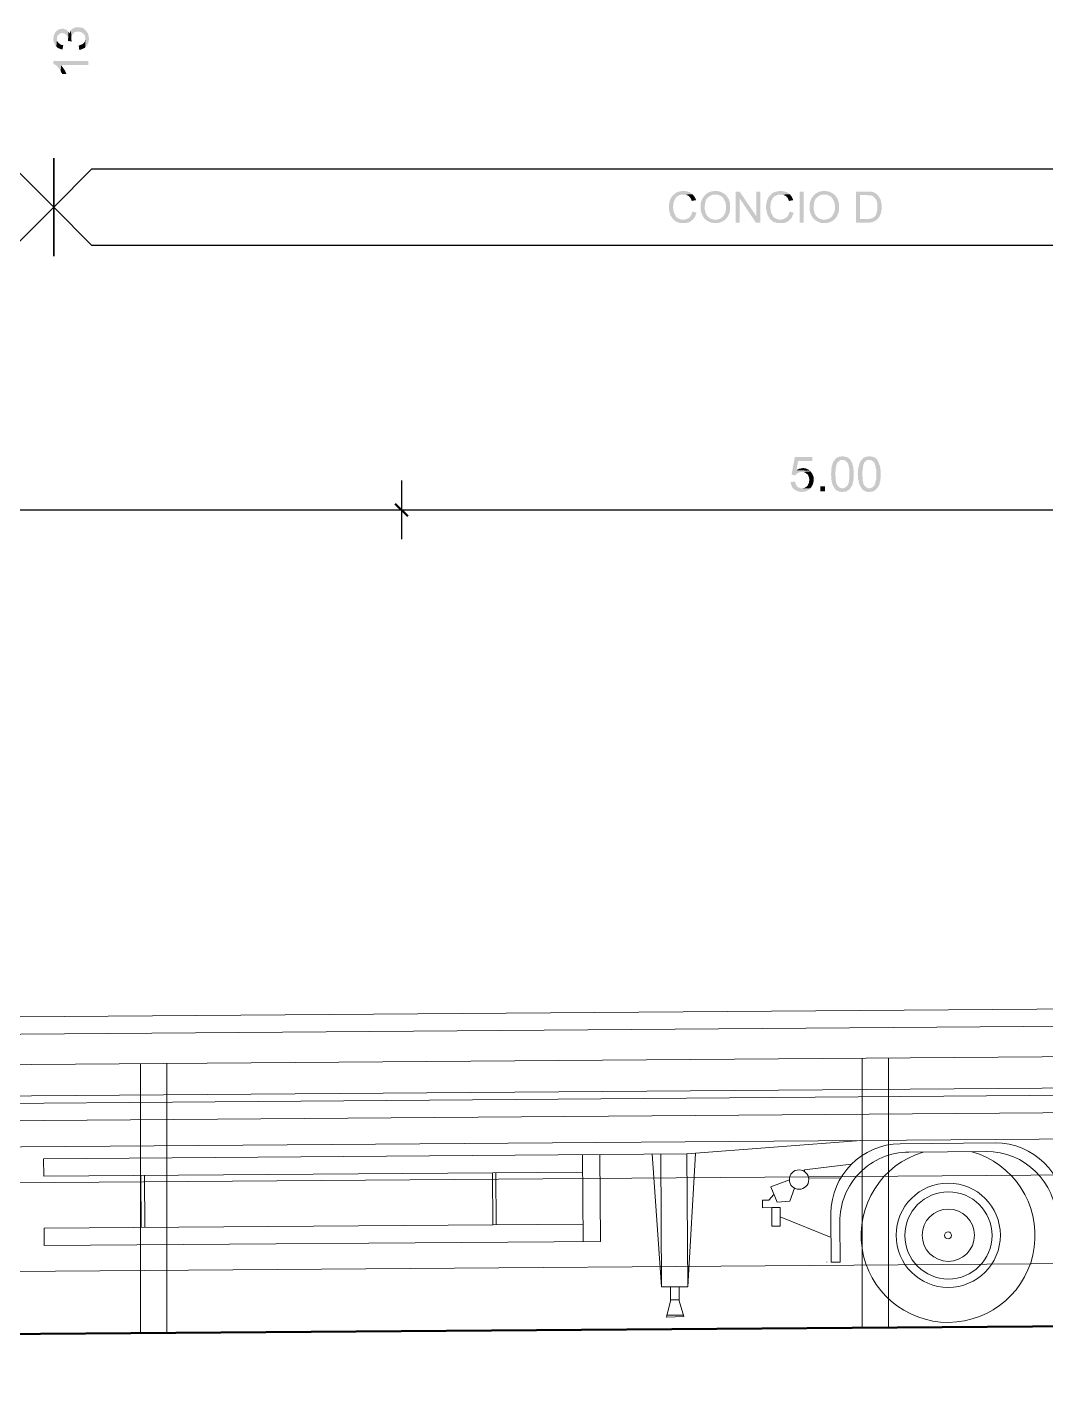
# Model space of a CAD drawing. Header units: millimetres. Extents: x 0.3 to 47.5, y 0.1 to 28.
# Drawn here: x 13.809 to 16.116, y 21.771 to 24.854 of the extents above; entities that cross this region are included whole.
import ezdxf

# ---------------------------------------------------------------- set-up
doc = ezdxf.new("R2010")
doc.units = ezdxf.units.MM
doc.layers.add('PDF _Geometria', color=7, linetype='Continuous')
doc.layers.add('PDF _Riempimenti solidi', color=7, linetype='Continuous')

msp = doc.modelspace()

# ---------------------------------------------------------------- hatches: boundary and pattern name
at = {"layer": 'PDF _Riempimenti solidi', "transparency": 33554559}
for points in [[(13.9083, 24.8474), (13.9092, 24.8291), (13.9092, 24.8324), (13.91, 24.8349), (13.9108, 24.8366), (13.9117, 24.8382), (13.9133, 24.8399), (13.9142, 24.8407), (13.9158, 24.8424), (13.9183, 24.8432), (13.92, 24.8432), (13.9225, 24.8441), (13.9267, 24.8441), (13.9292, 24.8432), (13.9308, 24.8432), (13.9325, 24.8424), (13.9342, 24.8407), (13.9358, 24.8399), (13.9375, 24.8382), (13.9392, 24.8357), (13.94, 24.8341), (13.94, 24.8324), (13.9408, 24.8299), (13.9408, 24.8091), (13.9425, 24.8107), (13.9433, 24.8116), (13.945, 24.8132), (13.9458, 24.8149), (13.9467, 24.8174), (13.9475, 24.8191), (13.9483, 24.8207), (13.9483, 24.8232), (13.9492, 24.8257), (13.9492, 24.8299), (13.9483, 24.8316), (13.9483, 24.8341), (13.9475, 24.8357), (13.9475, 24.8382), (13.9467, 24.8399), (13.9458, 24.8416), (13.9442, 24.8432), (13.9433, 24.8449), (13.9417, 24.8466), (13.9417, 24.8474), (13.94, 24.8482), (13.9383, 24.8499), (13.9367, 24.8516), (13.935, 24.8524), (13.9325, 24.8532), (13.9308, 24.8532), (13.9283, 24.8541), (13.9192, 24.8541), (13.9167, 24.8532), (13.915, 24.8524), (13.9133, 24.8516), (13.9117, 24.8507), (13.91, 24.8491)], [(13.8683, 24.8274), (13.8683, 24.8232), (13.8692, 24.8216), (13.87, 24.8191), (13.8708, 24.8174), (13.8717, 24.8149), (13.8725, 24.8132), (13.8742, 24.8116), (13.875, 24.8099), (13.8767, 24.8274), (13.8767, 24.8316), (13.8775, 24.8332), (13.8783, 24.8357), (13.88, 24.8374), (13.8808, 24.8382), (13.8842, 24.8399), (13.8867, 24.8407), (13.89, 24.8407), (13.8917, 24.8399), (13.8942, 24.8399), (13.8958, 24.8382), (13.8975, 24.8374), (13.8983, 24.8357), (13.8992, 24.8349), (13.9, 24.8332), (13.9008, 24.8307), (13.9017, 24.8291), (13.9017, 24.8249), (13.9025, 24.8432), (13.9017, 24.8449), (13.9, 24.8466), (13.8983, 24.8474), (13.8975, 24.8482), (13.895, 24.8491), (13.8933, 24.8499), (13.8908, 24.8507), (13.8867, 24.8507), (13.885, 24.8499), (13.8825, 24.8499), (13.8808, 24.8491), (13.8783, 24.8474), (13.8767, 24.8466), (13.875, 24.8449), (13.8733, 24.8432), (13.8725, 24.8416), (13.8708, 24.8391), (13.8708, 24.8382), (13.87, 24.8366), (13.8692, 24.8341), (13.8692, 24.8316), (13.8683, 24.8299)], [(13.875, 24.8099), (13.8767, 24.8091), (13.8783, 24.8074), (13.88, 24.8066), (13.8825, 24.8057), (13.8842, 24.8049), (13.8867, 24.8041), (13.8892, 24.8041), (13.8908, 24.8132), (13.8892, 24.8141), (13.8867, 24.8141), (13.885, 24.8149), (13.8833, 24.8157), (13.8817, 24.8174), (13.88, 24.8182), (13.8792, 24.8199), (13.8775, 24.8216), (13.8767, 24.8232), (13.8767, 24.8274)], [(13.9017, 24.8232), (13.91, 24.8216), (13.91, 24.8224), (13.9092, 24.8249), (13.9092, 24.8291), (13.9083, 24.8474), (13.9075, 24.8457), (13.9067, 24.8441), (13.9058, 24.8416), (13.905, 24.8399), (13.9042, 24.8416), (13.9025, 24.8432), (13.9017, 24.8249)], [(13.9258, 24.8124), (13.9267, 24.8032), (13.93, 24.8032), (13.9325, 24.8041), (13.9342, 24.8049), (13.9358, 24.8057), (13.9375, 24.8066), (13.94, 24.8074), (13.9408, 24.8091), (13.9408, 24.8282), (13.9408, 24.8257), (13.94, 24.8241), (13.94, 24.8216), (13.9383, 24.8199), (13.9375, 24.8182), (13.9367, 24.8182), (13.9358, 24.8166), (13.9342, 24.8157), (13.9325, 24.8149), (13.93, 24.8141), (13.9283, 24.8132)], [(13.8683, 24.7774), (13.8683, 24.7716), (13.8692, 24.7707), (13.8725, 24.7691), (13.8742, 24.7674), (13.8758, 24.7666), (13.8775, 24.7649), (13.8792, 24.7624), (13.88, 24.7616), (13.8817, 24.7599), (13.8825, 24.7582), (13.8842, 24.7566), (13.885, 24.7549), (13.8858, 24.7682), (13.9475, 24.7682), (13.9475, 24.7774)], [(13.885, 24.7549), (13.8858, 24.7524), (13.8875, 24.7507), (13.8883, 24.7482), (13.8975, 24.7482), (13.8975, 24.7491), (13.8958, 24.7524), (13.895, 24.7549), (13.8942, 24.7566), (13.8925, 24.7591), (13.8908, 24.7616), (13.89, 24.7632), (13.8883, 24.7649), (13.8875, 24.7666), (13.8858, 24.7682)], [(15.2958, 24.4832), (15.2917, 24.4832), (15.2892, 24.4824), (15.2875, 24.4824), (15.2858, 24.4816), (15.2842, 24.4816), (15.2817, 24.4807), (15.2783, 24.4791), (15.2767, 24.4782), (15.275, 24.4766), (15.2742, 24.4757), (15.2725, 24.4741), (15.2708, 24.4732), (15.27, 24.4716), (15.2683, 24.4699), (15.2675, 24.4682), (15.2667, 24.4666), (15.2658, 24.4649), (15.265, 24.4632), (15.2642, 24.4607), (15.2642, 24.4591), (15.2633, 24.4574), (15.2633, 24.4557), (15.2625, 24.4532), (15.2625, 24.4416), (15.2633, 24.4399), (15.2633, 24.4357), (15.265, 24.4324), (15.2658, 24.4299), (15.2658, 24.4282), (15.2667, 24.4266), (15.2683, 24.4249), (15.2692, 24.4232), (15.27, 24.4216), (15.2717, 24.4199), (15.2725, 24.4182), (15.2742, 24.4174), (15.295, 24.4182), (15.2917, 24.4182), (15.29, 24.4191), (15.2883, 24.4191), (15.2867, 24.4199), (15.2842, 24.4207), (15.2825, 24.4216), (15.2817, 24.4224), (15.28, 24.4232), (15.2783, 24.4249), (15.2775, 24.4266), (15.2767, 24.4282), (15.2758, 24.4299), (15.275, 24.4316), (15.2742, 24.4316), (15.2742, 24.4332), (15.2733, 24.4357), (15.2733, 24.4374), (15.2725, 24.4391), (15.2725, 24.4432), (15.2717, 24.4449), (15.2717, 24.4491), (15.2725, 24.4516), (15.2725, 24.4549), (15.2733, 24.4574), (15.2733, 24.4591), (15.2742, 24.4607), (15.275, 24.4624), (15.2758, 24.4641), (15.2767, 24.4657), (15.2775, 24.4674), (15.2792, 24.4691), (15.28, 24.4699), (15.2817, 24.4716), (15.2825, 24.4716), (15.2858, 24.4732), (15.2892, 24.4749), (15.2958, 24.4749), (15.3158, 24.4757), (15.315, 24.4766), (15.3133, 24.4774), (15.3125, 24.4782), (15.3108, 24.4799), (15.3092, 24.4807), (15.3075, 24.4807), (15.3058, 24.4816), (15.3033, 24.4824), (15.3017, 24.4824), (15.3, 24.4832), (15.2975, 24.4832)], [(15.3675, 24.4832), (15.3633, 24.4832), (15.3617, 24.4824), (15.3592, 24.4824), (15.3575, 24.4816), (15.3558, 24.4816), (15.3542, 24.4807), (15.3525, 24.4799), (15.3508, 24.4791), (15.3475, 24.4774), (15.3458, 24.4757), (15.3675, 24.4749), (15.3733, 24.4749), (15.3767, 24.4732), (15.38, 24.4716), (15.3817, 24.4707), (15.3833, 24.4699), (15.3842, 24.4682), (15.3858, 24.4666), (15.3867, 24.4649), (15.3875, 24.4632), (15.3883, 24.4616), (15.3892, 24.4599), (15.39, 24.4582), (15.3908, 24.4566), (15.3908, 24.4532), (15.3917, 24.4507), (15.3917, 24.4407), (15.3908, 24.4391), (15.3908, 24.4366), (15.3883, 24.4316), (15.3875, 24.4299), (15.3867, 24.4282), (15.3858, 24.4274), (15.385, 24.4257), (15.3833, 24.4241), (15.3817, 24.4232), (15.38, 24.4216), (15.3767, 24.4199), (15.375, 24.4199), (15.3733, 24.4191), (15.3717, 24.4182), (15.3675, 24.4182), (15.39, 24.4182), (15.3908, 24.4199), (15.3925, 24.4207), (15.3933, 24.4224), (15.395, 24.4241), (15.3975, 24.4291), (15.3983, 24.4316), (15.3992, 24.4332), (15.4, 24.4349), (15.4, 24.4366), (15.4008, 24.4382), (15.4008, 24.4549), (15.4, 24.4566), (15.4, 24.4582), (15.3992, 24.4607), (15.3983, 24.4624), (15.3983, 24.4641), (15.3975, 24.4657), (15.3967, 24.4657), (15.3942, 24.4707), (15.3925, 24.4724), (15.3917, 24.4741), (15.39, 24.4749), (15.3883, 24.4766), (15.3867, 24.4774), (15.385, 24.4782), (15.3842, 24.4791), (15.3808, 24.4807), (15.3792, 24.4816), (15.3775, 24.4816), (15.3758, 24.4824), (15.3733, 24.4824), (15.3717, 24.4832), (15.37, 24.4832)], [(15.5158, 24.4832), (15.5117, 24.4832), (15.5092, 24.4824), (15.5075, 24.4824), (15.5058, 24.4816), (15.5042, 24.4816), (15.5017, 24.4807), (15.4983, 24.4791), (15.4967, 24.4782), (15.495, 24.4766), (15.4942, 24.4757), (15.4925, 24.4741), (15.4908, 24.4732), (15.49, 24.4716), (15.4883, 24.4699), (15.4875, 24.4682), (15.4867, 24.4666), (15.4858, 24.4649), (15.485, 24.4632), (15.4842, 24.4607), (15.4842, 24.4591), (15.4833, 24.4574), (15.4833, 24.4557), (15.4825, 24.4532), (15.4825, 24.4416), (15.4833, 24.4399), (15.4833, 24.4357), (15.4842, 24.4341), (15.485, 24.4324), (15.4858, 24.4299), (15.4858, 24.4282), (15.4867, 24.4266), (15.4883, 24.4249), (15.4892, 24.4232), (15.49, 24.4216), (15.4917, 24.4199), (15.4925, 24.4182), (15.4942, 24.4174), (15.515, 24.4182), (15.5117, 24.4182), (15.51, 24.4191), (15.5083, 24.4191), (15.5067, 24.4199), (15.5042, 24.4207), (15.5025, 24.4216), (15.5017, 24.4224), (15.5, 24.4232), (15.4983, 24.4249), (15.4975, 24.4266), (15.4967, 24.4282), (15.495, 24.4316), (15.4942, 24.4316), (15.4942, 24.4332), (15.4933, 24.4357), (15.4933, 24.4374), (15.4925, 24.4391), (15.4925, 24.4432), (15.4917, 24.4449), (15.4917, 24.4491), (15.4925, 24.4516), (15.4925, 24.4549), (15.4933, 24.4574), (15.4933, 24.4591), (15.4975, 24.4674), (15.4992, 24.4691), (15.5, 24.4699), (15.5017, 24.4716), (15.5025, 24.4716), (15.5042, 24.4724), (15.5058, 24.4732), (15.5092, 24.4749), (15.5158, 24.4749), (15.5358, 24.4757), (15.535, 24.4766), (15.5333, 24.4774), (15.5325, 24.4782), (15.5308, 24.4799), (15.5292, 24.4807), (15.5275, 24.4807), (15.5258, 24.4816), (15.5233, 24.4824), (15.5217, 24.4824), (15.52, 24.4832), (15.5175, 24.4832)], [(15.6142, 24.4832), (15.61, 24.4832), (15.6083, 24.4824), (15.6058, 24.4824), (15.6042, 24.4816), (15.6025, 24.4816), (15.6008, 24.4807), (15.5975, 24.4791), (15.5958, 24.4782), (15.5942, 24.4774), (15.5925, 24.4757), (15.6142, 24.4749), (15.62, 24.4749), (15.6217, 24.4741), (15.6233, 24.4732), (15.6267, 24.4716), (15.63, 24.4699), (15.6308, 24.4682), (15.6325, 24.4666), (15.6333, 24.4649), (15.6342, 24.4632), (15.635, 24.4616), (15.6358, 24.4599), (15.6367, 24.4582), (15.6375, 24.4566), (15.6375, 24.4532), (15.6383, 24.4507), (15.6383, 24.4407), (15.6375, 24.4391), (15.6375, 24.4366), (15.6367, 24.4349), (15.6358, 24.4332), (15.6333, 24.4282), (15.6325, 24.4274), (15.6317, 24.4257), (15.63, 24.4241), (15.6283, 24.4232), (15.6267, 24.4216), (15.6233, 24.4199), (15.6217, 24.4199), (15.62, 24.4191), (15.6183, 24.4182), (15.6142, 24.4182), (15.6367, 24.4182), (15.6375, 24.4199), (15.6392, 24.4207), (15.64, 24.4224), (15.6417, 24.4241), (15.6433, 24.4274), (15.6442, 24.4291), (15.645, 24.4316), (15.6467, 24.4349), (15.6467, 24.4366), (15.6475, 24.4382), (15.6475, 24.4549), (15.6467, 24.4566), (15.6467, 24.4582), (15.6458, 24.4607), (15.645, 24.4624), (15.645, 24.4641), (15.6442, 24.4657), (15.6433, 24.4657), (15.6408, 24.4707), (15.6392, 24.4724), (15.6383, 24.4741), (15.6367, 24.4749), (15.635, 24.4766), (15.6333, 24.4774), (15.6317, 24.4782), (15.6308, 24.4791), (15.6292, 24.4799), (15.6275, 24.4807), (15.6258, 24.4816), (15.6242, 24.4816), (15.6225, 24.4824), (15.62, 24.4824), (15.6183, 24.4832), (15.6167, 24.4832)], [(15.3158, 24.4757), (15.2958, 24.4749), (15.3, 24.4749), (15.3025, 24.4741), (15.3042, 24.4732), (15.3058, 24.4724), (15.3075, 24.4716), (15.3083, 24.4707), (15.3092, 24.4691), (15.3108, 24.4682), (15.3117, 24.4666), (15.3125, 24.4649), (15.3133, 24.4624), (15.3142, 24.4607), (15.3233, 24.4624), (15.3233, 24.4641), (15.32, 24.4707), (15.3183, 24.4724), (15.3175, 24.4741)], [(15.3458, 24.4757), (15.345, 24.4749), (15.3433, 24.4732), (15.3417, 24.4716), (15.3408, 24.4699), (15.34, 24.4682), (15.3383, 24.4666), (15.3375, 24.4657), (15.3375, 24.4641), (15.3367, 24.4616), (15.3358, 24.4599), (15.335, 24.4582), (15.335, 24.4566), (15.3342, 24.4541), (15.3342, 24.4391), (15.335, 24.4374), (15.335, 24.4357), (15.3358, 24.4341), (15.3367, 24.4316), (15.3375, 24.4299), (15.3383, 24.4282), (15.3392, 24.4266), (15.34, 24.4249), (15.3408, 24.4232), (15.3425, 24.4216), (15.3433, 24.4199), (15.345, 24.4191), (15.3467, 24.4174), (15.3483, 24.4166), (15.35, 24.4149), (15.3508, 24.4149), (15.3525, 24.4141), (15.3542, 24.4132), (15.3558, 24.4124), (15.3575, 24.4116), (15.36, 24.4116), (15.3617, 24.4107), (15.3733, 24.4107), (15.3758, 24.4116), (15.3775, 24.4116), (15.3792, 24.4124), (15.3808, 24.4132), (15.3833, 24.4141), (15.385, 24.4149), (15.3867, 24.4157), (15.3883, 24.4174), (15.39, 24.4182), (15.3633, 24.4182), (15.3617, 24.4191), (15.36, 24.4199), (15.3583, 24.4199), (15.3567, 24.4207), (15.355, 24.4216), (15.3533, 24.4232), (15.3517, 24.4241), (15.35, 24.4257), (15.3492, 24.4274), (15.3475, 24.4291), (15.3467, 24.4307), (15.3458, 24.4316), (15.3458, 24.4341), (15.345, 24.4357), (15.3442, 24.4374), (15.3442, 24.4391), (15.3433, 24.4416), (15.3433, 24.4499), (15.3442, 24.4524), (15.3442, 24.4566), (15.345, 24.4582), (15.3458, 24.4599), (15.3458, 24.4616), (15.3467, 24.4632), (15.3475, 24.4649), (15.3483, 24.4657), (15.35, 24.4674), (15.3508, 24.4682), (15.3517, 24.4691), (15.3533, 24.4707), (15.355, 24.4716), (15.3567, 24.4724), (15.3583, 24.4732), (15.3617, 24.4749), (15.3675, 24.4749)], [(15.4225, 24.4816), (15.4133, 24.4816), (15.4133, 24.4116), (15.4225, 24.4116), (15.4225, 24.4666)], [(15.4692, 24.4816), (15.46, 24.4816), (15.46, 24.4266), (15.4592, 24.4116), (15.4692, 24.4116)], [(15.5358, 24.4757), (15.5158, 24.4749), (15.52, 24.4749), (15.5225, 24.4741), (15.5242, 24.4732), (15.5258, 24.4724), (15.5275, 24.4716), (15.5283, 24.4707), (15.5292, 24.4691), (15.5308, 24.4682), (15.5317, 24.4666), (15.5325, 24.4649), (15.5333, 24.4624), (15.5342, 24.4607), (15.5433, 24.4624), (15.5433, 24.4641), (15.54, 24.4707), (15.5383, 24.4724), (15.5375, 24.4741)], [(15.5925, 24.4757), (15.5917, 24.4749), (15.59, 24.4732), (15.5892, 24.4724), (15.5883, 24.4716), (15.5875, 24.4699), (15.5867, 24.4682), (15.585, 24.4666), (15.5842, 24.4657), (15.5842, 24.4641), (15.5833, 24.4616), (15.5825, 24.4599), (15.5817, 24.4582), (15.5817, 24.4566), (15.5808, 24.4541), (15.5808, 24.4391), (15.5817, 24.4374), (15.5817, 24.4357), (15.5825, 24.4341), (15.5833, 24.4316), (15.585, 24.4282), (15.5858, 24.4266), (15.5867, 24.4249), (15.5875, 24.4232), (15.5892, 24.4216), (15.59, 24.4199), (15.5917, 24.4191), (15.5933, 24.4174), (15.595, 24.4166), (15.5967, 24.4149), (15.5975, 24.4149), (15.5992, 24.4141), (15.6008, 24.4132), (15.6025, 24.4124), (15.6042, 24.4116), (15.6067, 24.4116), (15.6083, 24.4107), (15.62, 24.4107), (15.6225, 24.4116), (15.6242, 24.4116), (15.6258, 24.4124), (15.6275, 24.4132), (15.63, 24.4141), (15.6317, 24.4149), (15.6333, 24.4157), (15.635, 24.4174), (15.6367, 24.4182), (15.61, 24.4182), (15.6083, 24.4191), (15.6067, 24.4199), (15.605, 24.4199), (15.6033, 24.4207), (15.6017, 24.4216), (15.6, 24.4232), (15.5983, 24.4241), (15.5967, 24.4257), (15.5958, 24.4274), (15.5942, 24.4291), (15.5933, 24.4307), (15.5925, 24.4316), (15.5925, 24.4341), (15.5908, 24.4374), (15.5908, 24.4391), (15.59, 24.4416), (15.59, 24.4499), (15.5908, 24.4524), (15.5908, 24.4566), (15.5917, 24.4582), (15.5925, 24.4599), (15.5925, 24.4616), (15.5933, 24.4632), (15.5942, 24.4649), (15.595, 24.4657), (15.5967, 24.4674), (15.5975, 24.4682), (15.5983, 24.4691), (15.6, 24.4707), (15.6017, 24.4716), (15.6033, 24.4724), (15.605, 24.4732), (15.6067, 24.4741), (15.6083, 24.4749), (15.6142, 24.4749)], [(15.71, 24.4816), (15.6858, 24.4816), (15.6858, 24.4116), (15.7175, 24.4116), (15.7192, 24.4124), (15.7225, 24.4124), (15.7242, 24.4132), (15.7258, 24.4141), (15.7275, 24.4149), (15.7292, 24.4157), (15.7308, 24.4166), (15.7317, 24.4166), (15.7333, 24.4182), (15.735, 24.4199), (15.695, 24.4199), (15.695, 24.4741), (15.71, 24.4741), (15.7342, 24.4749), (15.7333, 24.4757), (15.7317, 24.4774), (15.7283, 24.4791), (15.7267, 24.4799), (15.725, 24.4807), (15.7225, 24.4807), (15.7208, 24.4816), (15.7125, 24.4816)], [(15.7342, 24.4749), (15.71, 24.4741), (15.7108, 24.4732), (15.7192, 24.4732), (15.7208, 24.4724), (15.7225, 24.4724), (15.7242, 24.4716), (15.7258, 24.4699), (15.7267, 24.4691), (15.7283, 24.4674), (15.73, 24.4657), (15.7308, 24.4641), (15.7317, 24.4632), (15.7325, 24.4616), (15.7325, 24.4599), (15.7333, 24.4582), (15.7342, 24.4557), (15.7342, 24.4391), (15.7333, 24.4374), (15.7333, 24.4357), (15.7325, 24.4341), (15.7325, 24.4332), (15.7317, 24.4307), (15.73, 24.4274), (15.7283, 24.4257), (15.7275, 24.4249), (15.7267, 24.4241), (15.725, 24.4232), (15.7233, 24.4216), (15.7208, 24.4216), (15.72, 24.4207), (15.7183, 24.4207), (15.7167, 24.4199), (15.695, 24.4199), (15.735, 24.4199), (15.7358, 24.4207), (15.7375, 24.4224), (15.74, 24.4274), (15.7408, 24.4291), (15.7417, 24.4307), (15.7425, 24.4332), (15.7425, 24.4349), (15.7433, 24.4374), (15.7433, 24.4391), (15.7442, 24.4407), (15.7442, 24.4524), (15.7433, 24.4549), (15.7433, 24.4582), (15.7425, 24.4607), (15.7417, 24.4624), (15.7417, 24.4641), (15.7408, 24.4649), (15.74, 24.4666), (15.7392, 24.4682), (15.7383, 24.4699), (15.7367, 24.4716), (15.7358, 24.4732)], [(15.315, 24.4366), (15.315, 24.4341), (15.3142, 24.4324), (15.3133, 24.4299), (15.3125, 24.4282), (15.3117, 24.4266), (15.3108, 24.4257), (15.3092, 24.4241), (15.3083, 24.4232), (15.3075, 24.4224), (15.3058, 24.4216), (15.3042, 24.4207), (15.3025, 24.4199), (15.3008, 24.4191), (15.2992, 24.4191), (15.2967, 24.4182), (15.295, 24.4182), (15.2742, 24.4174), (15.2758, 24.4157), (15.2767, 24.4149), (15.2783, 24.4141), (15.28, 24.4132), (15.2817, 24.4124), (15.2833, 24.4124), (15.285, 24.4116), (15.2867, 24.4107), (15.3025, 24.4107), (15.3042, 24.4116), (15.3058, 24.4116), (15.3075, 24.4124), (15.3092, 24.4132), (15.3108, 24.4141), (15.3125, 24.4149), (15.3142, 24.4166), (15.315, 24.4174), (15.3167, 24.4182), (15.3175, 24.4199), (15.3192, 24.4216), (15.32, 24.4224), (15.3217, 24.4257), (15.3225, 24.4282), (15.3233, 24.4299), (15.3242, 24.4316), (15.325, 24.4341)], [(15.535, 24.4366), (15.535, 24.4341), (15.5342, 24.4324), (15.5333, 24.4299), (15.5325, 24.4282), (15.5317, 24.4266), (15.5308, 24.4257), (15.5292, 24.4241), (15.5283, 24.4232), (15.5275, 24.4224), (15.5258, 24.4216), (15.5225, 24.4199), (15.5208, 24.4191), (15.5192, 24.4191), (15.5167, 24.4182), (15.515, 24.4182), (15.4942, 24.4174), (15.4958, 24.4157), (15.4967, 24.4149), (15.4983, 24.4141), (15.5, 24.4132), (15.5017, 24.4124), (15.5033, 24.4124), (15.505, 24.4116), (15.5067, 24.4107), (15.5225, 24.4107), (15.5242, 24.4116), (15.5258, 24.4116), (15.5275, 24.4124), (15.5292, 24.4132), (15.5308, 24.4141), (15.5325, 24.4149), (15.5342, 24.4166), (15.535, 24.4174), (15.5367, 24.4182), (15.5375, 24.4199), (15.5392, 24.4216), (15.54, 24.4224), (15.5417, 24.4257), (15.5425, 24.4282), (15.5442, 24.4316), (15.545, 24.4341)], [(15.5867, 23.8807), (15.5475, 23.8807), (15.54, 23.8407), (15.5483, 23.8391), (15.55, 23.8407), (15.5508, 23.8424), (15.5525, 23.8432), (15.555, 23.8449), (15.5567, 23.8457), (15.5583, 23.8466), (15.5633, 23.8466), (15.5833, 23.8482), (15.5817, 23.8499), (15.5508, 23.8507), (15.555, 23.8716), (15.5867, 23.8716)], [(15.6375, 23.8741), (15.6367, 23.8724), (15.635, 23.8707), (15.6342, 23.8691), (15.6333, 23.8666), (15.6325, 23.8649), (15.6325, 23.8641), (15.6317, 23.8624), (15.6317, 23.8607), (15.6308, 23.8582), (15.6308, 23.8566), (15.63, 23.8541), (15.63, 23.8449), (15.6292, 23.8424), (15.6292, 23.8407), (15.63, 23.8382), (15.63, 23.8299), (15.6308, 23.8282), (15.6308, 23.8257), (15.6317, 23.8232), (15.6317, 23.8216), (15.6325, 23.8199), (15.6333, 23.8174), (15.6342, 23.8157), (15.6358, 23.8124), (15.6367, 23.8116), (15.6375, 23.8099), (15.6383, 23.8091), (15.655, 23.8099), (15.6525, 23.8099), (15.6508, 23.8107), (15.6492, 23.8116), (15.6475, 23.8132), (15.6458, 23.8141), (15.6442, 23.8166), (15.6433, 23.8174), (15.6425, 23.8191), (15.6417, 23.8207), (15.6417, 23.8224), (15.6408, 23.8241), (15.6408, 23.8257), (15.64, 23.8282), (15.64, 23.8357), (15.6392, 23.8391), (15.6392, 23.8466), (15.64, 23.8499), (15.64, 23.8549), (15.6408, 23.8566), (15.6408, 23.8591), (15.6417, 23.8607), (15.6417, 23.8632), (15.6425, 23.8649), (15.6433, 23.8657), (15.6433, 23.8674), (15.6442, 23.8691), (15.6458, 23.8699), (15.6492, 23.8732), (15.6508, 23.8741), (15.655, 23.8741)], [(15.655, 23.8824), (15.6525, 23.8824), (15.6508, 23.8816), (15.6483, 23.8816), (15.6467, 23.8807), (15.6442, 23.8799), (15.6425, 23.8791), (15.6392, 23.8757), (15.6375, 23.8741), (15.6583, 23.8741), (15.66, 23.8732), (15.6617, 23.8724), (15.6633, 23.8716), (15.665, 23.8699), (15.6667, 23.8682), (15.6667, 23.8674), (15.6675, 23.8666), (15.6683, 23.8649), (15.6683, 23.8632), (15.6692, 23.8616), (15.6692, 23.8599), (15.67, 23.8582), (15.67, 23.8557), (15.6708, 23.8532), (15.6708, 23.8299), (15.67, 23.8282), (15.67, 23.8257), (15.6692, 23.8241), (15.6692, 23.8216), (15.6683, 23.8199), (15.6675, 23.8191), (15.6675, 23.8174), (15.6658, 23.8157), (15.6642, 23.8141), (15.6625, 23.8124), (15.6608, 23.8116), (15.6592, 23.8107), (15.6575, 23.8099), (15.655, 23.8099), (15.6383, 23.8091), (15.64, 23.8074), (15.6408, 23.8066), (15.6425, 23.8049), (15.645, 23.8041), (15.6467, 23.8032), (15.6483, 23.8024), (15.6508, 23.8024), (15.6525, 23.8016), (15.6558, 23.8016), (15.6575, 23.8024), (15.6625, 23.8024), (15.6642, 23.8032), (15.6658, 23.8041), (15.6683, 23.8057), (15.6692, 23.8066), (15.67, 23.8066), (15.6717, 23.8082), (15.6725, 23.8099), (15.6742, 23.8116), (15.675, 23.8132), (15.6767, 23.8157), (15.6775, 23.8174), (15.6783, 23.8199), (15.6783, 23.8216), (15.6792, 23.8241), (15.68, 23.8257), (15.68, 23.8299), (15.6808, 23.8324), (15.6808, 23.8507), (15.68, 23.8532), (15.68, 23.8574), (15.6792, 23.8591), (15.6792, 23.8607), (15.6783, 23.8624), (15.6775, 23.8649), (15.6775, 23.8666), (15.6758, 23.8691), (15.6733, 23.8741), (15.6717, 23.8757), (15.6683, 23.8791), (15.6667, 23.8799), (15.6658, 23.8799), (15.6642, 23.8807), (15.6617, 23.8816), (15.66, 23.8816), (15.6575, 23.8824)], [(15.6983, 23.8741), (15.6975, 23.8724), (15.6958, 23.8707), (15.695, 23.8691), (15.6942, 23.8666), (15.6933, 23.8649), (15.6933, 23.8641), (15.6925, 23.8624), (15.6925, 23.8607), (15.6917, 23.8582), (15.6917, 23.8566), (15.6908, 23.8541), (15.6908, 23.8449), (15.69, 23.8424), (15.69, 23.8407), (15.6908, 23.8382), (15.6908, 23.8299), (15.6917, 23.8282), (15.6917, 23.8257), (15.6925, 23.8232), (15.6925, 23.8216), (15.6933, 23.8199), (15.6942, 23.8174), (15.695, 23.8157), (15.6967, 23.8124), (15.6975, 23.8116), (15.6983, 23.8099), (15.6992, 23.8091), (15.7158, 23.8099), (15.7133, 23.8099), (15.7117, 23.8107), (15.71, 23.8116), (15.7083, 23.8132), (15.7067, 23.8141), (15.705, 23.8166), (15.7042, 23.8174), (15.7033, 23.8191), (15.7025, 23.8207), (15.7025, 23.8224), (15.7017, 23.8241), (15.7017, 23.8257), (15.7008, 23.8282), (15.7008, 23.8357), (15.7, 23.8391), (15.7, 23.8466), (15.7008, 23.8499), (15.7008, 23.8549), (15.7017, 23.8566), (15.7017, 23.8591), (15.7025, 23.8607), (15.7025, 23.8632), (15.7033, 23.8649), (15.7042, 23.8657), (15.7042, 23.8674), (15.705, 23.8691), (15.7067, 23.8699), (15.71, 23.8732), (15.7117, 23.8741), (15.7158, 23.8741)], [(15.7158, 23.8824), (15.7133, 23.8824), (15.7117, 23.8816), (15.7092, 23.8816), (15.7075, 23.8807), (15.705, 23.8799), (15.7033, 23.8791), (15.7017, 23.8774), (15.7, 23.8757), (15.6983, 23.8741), (15.7192, 23.8741), (15.7208, 23.8732), (15.7225, 23.8724), (15.7242, 23.8716), (15.7258, 23.8699), (15.7275, 23.8682), (15.7275, 23.8674), (15.7283, 23.8666), (15.7292, 23.8649), (15.7292, 23.8632), (15.73, 23.8616), (15.73, 23.8599), (15.7308, 23.8582), (15.7308, 23.8557), (15.7317, 23.8532), (15.7317, 23.8299), (15.7308, 23.8282), (15.7308, 23.8257), (15.73, 23.8241), (15.73, 23.8216), (15.7292, 23.8199), (15.7283, 23.8191), (15.7283, 23.8174), (15.7275, 23.8166), (15.7267, 23.8157), (15.7233, 23.8124), (15.7217, 23.8116), (15.72, 23.8107), (15.7183, 23.8099), (15.7158, 23.8099), (15.6992, 23.8091), (15.7008, 23.8074), (15.7017, 23.8066), (15.7033, 23.8049), (15.7058, 23.8041), (15.7075, 23.8032), (15.7092, 23.8024), (15.7117, 23.8024), (15.7133, 23.8016), (15.7167, 23.8016), (15.7183, 23.8024), (15.7233, 23.8024), (15.725, 23.8032), (15.7267, 23.8041), (15.7292, 23.8057), (15.73, 23.8066), (15.7308, 23.8066), (15.7325, 23.8082), (15.7333, 23.8099), (15.735, 23.8116), (15.7358, 23.8132), (15.7375, 23.8157), (15.7383, 23.8174), (15.7392, 23.8199), (15.7392, 23.8216), (15.74, 23.8241), (15.7408, 23.8257), (15.7408, 23.8299), (15.7417, 23.8324), (15.7417, 23.8507), (15.7408, 23.8532), (15.7408, 23.8574), (15.74, 23.8591), (15.74, 23.8607), (15.7392, 23.8624), (15.7383, 23.8649), (15.7383, 23.8666), (15.7367, 23.8691), (15.735, 23.8724), (15.7342, 23.8741), (15.7292, 23.8791), (15.7275, 23.8799), (15.7267, 23.8799), (15.725, 23.8807), (15.7225, 23.8816), (15.7208, 23.8816), (15.7183, 23.8824)], [(15.5658, 23.8557), (15.565, 23.8557), (15.5625, 23.8549), (15.5608, 23.8549), (15.5583, 23.8541), (15.5567, 23.8541), (15.555, 23.8532), (15.5525, 23.8516), (15.5508, 23.8507), (15.5817, 23.8499), (15.58, 23.8507), (15.5783, 23.8524), (15.5758, 23.8532), (15.5742, 23.8541), (15.5725, 23.8549), (15.57, 23.8549), (15.5675, 23.8557)], [(15.5833, 23.8482), (15.5633, 23.8466), (15.5683, 23.8466), (15.57, 23.8457), (15.5717, 23.8449), (15.5733, 23.8432), (15.575, 23.8424), (15.5758, 23.8416), (15.5775, 23.8399), (15.5783, 23.8374), (15.5792, 23.8357), (15.5792, 23.8341), (15.58, 23.8316), (15.58, 23.8266), (15.5792, 23.8241), (15.5792, 23.8224), (15.5783, 23.8199), (15.5767, 23.8166), (15.575, 23.8149), (15.5733, 23.8132), (15.5717, 23.8124), (15.5692, 23.8107), (15.5675, 23.8107), (15.565, 23.8099), (15.5633, 23.8099), (15.5825, 23.8099), (15.5842, 23.8116), (15.585, 23.8132), (15.5867, 23.8157), (15.5875, 23.8174), (15.5883, 23.8191), (15.5892, 23.8216), (15.5892, 23.8232), (15.59, 23.8257), (15.59, 23.8357), (15.5892, 23.8374), (15.5883, 23.8399), (15.5875, 23.8416), (15.5867, 23.8432), (15.5858, 23.8449), (15.5842, 23.8466)], [(15.5483, 23.8249), (15.5375, 23.8241), (15.5383, 23.8224), (15.5383, 23.8207), (15.5392, 23.8182), (15.54, 23.8166), (15.5408, 23.8141), (15.5425, 23.8107), (15.5442, 23.8091), (15.5458, 23.8082), (15.5467, 23.8066), (15.5483, 23.8057), (15.55, 23.8049), (15.5525, 23.8041), (15.5542, 23.8032), (15.5567, 23.8024), (15.5583, 23.8024), (15.5608, 23.8016), (15.5633, 23.8016), (15.5658, 23.8024), (15.57, 23.8024), (15.5725, 23.8032), (15.5742, 23.8041), (15.5758, 23.8049), (15.5775, 23.8057), (15.5792, 23.8066), (15.5808, 23.8082), (15.5825, 23.8099), (15.5608, 23.8099), (15.5592, 23.8107), (15.5567, 23.8116), (15.555, 23.8124), (15.5533, 23.8132), (15.5525, 23.8149), (15.5508, 23.8166), (15.5492, 23.8199), (15.5483, 23.8224)]]:
    msp.add_hatch(color=256, dxfattribs=at).paths.add_polyline_path(points)

# ---------------------------------------------------------------- linework, layer by layer
at = {"layer": 'PDF _Geometria', "lineweight": 25}
for points in [[(13.8692, 24.5574), (13.8692, 24.3357)], [(13.7825, 24.5332), (13.8692, 24.4466), (13.7825, 24.3599), (11.2, 24.3599), (11.1133, 24.4466), (11.2, 24.5332)], [(16.9325, 24.5332), (17.0192, 24.4466), (16.9325, 24.3599), (13.9558, 24.3599), (13.8692, 24.4466), (13.9558, 24.5332)]]:
    msp.add_lwpolyline(points, close=True, dxfattribs=at)
for points in [[(14.6567, 23.8274), (14.6567, 23.6949)], [(20.8575, 23.7607), (23.1217, 23.7607), (20.9558, 23.7607), (18.5933, 23.7607), (16.625, 23.7607), (8.7508, 23.7607), (8.515, 23.7607)]]:
    msp.add_lwpolyline(points, dxfattribs=at)
at = {"layer": 'PDF _Geometria', "lineweight": 50}
msp.add_lwpolyline([(14.6425, 23.7749), (14.6708, 23.7466)], dxfattribs=at)
at = {"layer": 'PDF _Geometria', "lineweight": 9}
for points in [[(11.09, 22.3574), (16.7983, 22.4007), (16.7967, 22.6357), (11.0875, 22.5924), (11.09, 22.2982), (16.6017, 22.3399), (16.7983, 22.4007), (16.7983, 22.4016)], [(16.7575, 22.5966), (11.1275, 22.5532)], [(0.2525, 22.2682), (0.5942, 22.2791), (0.9883, 22.2899), (1.3817, 22.3016), (1.7758, 22.3124), (2.1692, 22.3241), (2.5642, 22.3341), (2.9575, 22.3449), (3.7458, 22.3649), (4.5342, 22.3832), (4.9275, 22.3924), (5.3217, 22.4016), (5.7167, 22.4099), (6.11, 22.4182), (6.5042, 22.4257), (6.8983, 22.4341), (7.2925, 22.4416), (7.6867, 22.4482), (8.08, 22.4557), (8.4742, 22.4624), (8.7433, 22.4666), (18.595, 22.5416), (31.5992, 22.3916)], [(15.7, 21.9091), (15.7, 22.5191)], [(15.7592, 21.9091), (15.7592, 22.5199)], [(14.0658, 21.8966), (14.0658, 22.5066)], [(14.125, 21.8974), (14.125, 22.5074)], [(0.2525, 22.1974), (0.5958, 22.2082), (0.99, 22.2191), (1.3842, 22.2307), (1.7775, 22.2416), (2.1717, 22.2532), (2.5658, 22.2632), (2.9592, 22.2741), (3.3533, 22.2841), (3.7475, 22.2941), (4.1417, 22.3032), (4.5358, 22.3124), (4.9292, 22.3216), (5.3233, 22.3307), (6.1117, 22.3474), (6.5058, 22.3549), (6.8992, 22.3624), (7.2933, 22.3699), (7.6875, 22.3774), (8.0817, 22.3849), (8.4758, 22.3916), (8.7442, 22.3957), (18.595, 22.4707), (31.5975, 22.3207)], [(11.1283, 22.3966), (16.7583, 22.4399)], [(15.6967, 22.3332), (15.3025, 22.3024), (15.305, 22.0016), (15.3225, 22.3032)], [(15.2458, 22.0016), (15.305, 22.0016), (15.3025, 22.3024), (13.8458, 22.2916), (13.8467, 22.2524), (15.0667, 22.2616)], [(15.1058, 22.3016), (15.1075, 22.1041), (13.8475, 22.0949), (13.8475, 22.1341), (15.0675, 22.1432)], [(15.0683, 22.1041), (15.0667, 22.3007)], [(15.2442, 22.3024), (15.2458, 22.0016), (15.2242, 22.3024)], [(0.2525, 22.0007), (0.6017, 22.0116), (0.9958, 22.0224), (1.3892, 22.0341), (1.7833, 22.0449), (2.1767, 22.0557), (2.5708, 22.0666), (2.965, 22.0766), (3.3583, 22.0874), (3.7525, 22.0974), (4.1467, 22.1066), (4.54, 22.1157), (4.9342, 22.1249), (5.3275, 22.1341), (5.7217, 22.1416), (6.1158, 22.1499), (6.51, 22.1582), (6.9033, 22.1657), (7.2975, 22.1732), (7.6908, 22.1807), (8.4792, 22.1941), (8.7467, 22.1991), (18.5942, 22.2732), (31.5933, 22.1241)], [(15.5692, 22.2624), (15.5692, 22.2666), (15.675, 22.2791)], [(14.0675, 22.1357), (14.0667, 22.2541)], [(14.0758, 22.1357), (14.075, 22.2541)], [(14.8633, 22.1416), (14.8625, 22.2599)], [(14.8708, 22.1416), (14.87, 22.2599)], [(15.535, 22.2441), (15.4933, 22.2282), (15.5075, 22.1932), (15.5358, 22.1957), (15.5467, 22.2249)], [(15.5792, 22.2474), (15.6508, 22.2482)], [(15.495, 22.1816), (15.495, 22.1391), (15.5142, 22.1391), (15.5142, 22.1816), (15.495, 22.1816), (15.4742, 22.1807), (15.4742, 22.1982), (15.4883, 22.1982), (15.5, 22.2107)], [(15.5142, 22.1599), (15.63, 22.1132)], [(0.2525, 21.7991), (0.6075, 21.8107), (1.0017, 21.8216), (1.395, 21.8332), (1.7892, 21.8441), (2.1825, 21.8557), (2.5767, 21.8657), (2.97, 21.8766), (3.3633, 21.8866), (3.7575, 21.8966), (4.1517, 21.9057), (4.9383, 21.9241), (5.3325, 21.9332), (5.7258, 21.9416), (6.12, 21.9499), (6.5133, 21.9574), (6.9075, 21.9649), (7.3008, 21.9724), (7.695, 21.9799), (8.0883, 21.9866), (8.4825, 21.9932), (8.7492, 21.9982), (18.5942, 22.0724), (31.5892, 21.9232)], [(15.62, 22.0574), (15.62, 22.0582)], [(15.2658, 22.0016), (15.2658, 21.9699), (15.2567, 21.9332), (15.2958, 21.9341), (15.2858, 21.9699), (15.2858, 22.0016)], [(15.2858, 21.9724), (15.2658, 21.9724)], [(15.2567, 21.9374), (15.2958, 21.9374)]]:
    msp.add_lwpolyline(points, dxfattribs=at)
msp.add_lwpolyline([(16.14, 22.1516), (16.1408, 22.0607), (16.16, 22.0616), (16.1592, 22.1716, 0.414067), (16.0008, 22.3274), (15.7858, 22.3257, 0.410517), (15.6292, 22.1674), (15.63, 22.0574), (15.65, 22.0574), (15.6492, 22.1482, -0.415524), (15.8058, 22.3066), (15.9808, 22.3082, -0.412105)], format="xyb", close=True, dxfattribs=at)
at = {"layer": 'PDF _Geometria', "lineweight": 50}
msp.add_lwpolyline([(0.2525, 21.6574, -0.003601), (8.7508, 21.8566), (18.5933, 21.9307), (31.5858, 21.7816), (41.4283, 21.4782), (41.5533, 21.4732), (41.9467, 21.4574), (42.34, 21.4416), (42.7333, 21.4257), (43.1267, 21.4091), (43.52, 21.3924), (43.9133, 21.3757), (44.7, 21.3407), (45.0933, 21.3232), (45.4867, 21.3049), (46.2733, 21.2682), (46.6667, 21.2499), (47.06, 21.2307), (47.4533, 21.2107), (47.485, 21.2099)], format="xyb", dxfattribs=at)
at = {"layer": 'PDF _Geometria', "lineweight": 9}
for centre, radius in [((15.557, 22.2444), 0.022), ((15.8948, 22.1184), 0.1181), ((15.8953, 22.1179), 0.0987), ((15.895, 22.1184), 0.0592), ((15.8945, 22.118), 0.0079)]:
    msp.add_circle(centre, radius, dxfattribs=at)
msp.add_arc((15.8945, 22.118), 0.1969, 106.5994, 74.1415, dxfattribs=at)
at = {"layer": 'PDF _Riempimenti solidi', "lineweight": 25, "transparency": 33554559}
for points in [[(15.4225, 24.4816), (15.4225, 24.4666), (15.46, 24.4266), (15.4592, 24.4116)], [(15.5675, 24.4116), (15.5675, 24.4816), (15.5583, 24.4116), (15.5583, 24.4816)], [(15.6158, 23.8032), (15.6158, 23.8141), (15.605, 23.8032), (15.605, 23.8141)]]:
    msp.add_solid(points, dxfattribs=at)

doc.saveas('drawing.dxf')
